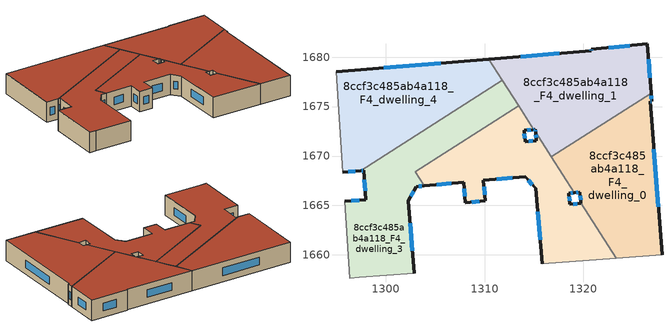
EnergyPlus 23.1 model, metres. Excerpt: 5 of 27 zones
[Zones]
8ccf3c485ab4a118_F4_dwelling_0
 floor to 8ccf3c485ab4a118_F3_dwelling_0 (EU_floor_Construction): 1326.83,1676.37 1326.89,1675.55 1326.75,1675.53 1327.94,1660.04 1323.3,1659.69 1319.74,1665.25 1319.64,1666.33 1319.07,1666.29 1316.75,1669.92 z12
 wall outside (EU_wall_Construction): 1319.07,1666.29 1319.64,1666.33 1319.74,1665.25 / 1327.94,1660.04 1326.75,1675.53 1326.89,1675.55 1326.83,1676.37 z12:15
 wall to 8ccf3c485ab4a118_F4_dwelling_1 (EU_wall_Construction): 1326.83,1676.37 1316.75,1669.92 z12:15
 wall adiabatic (EU_wall_Construction): 1323.3,1659.69 1327.94,1660.04 z12:15
 wall to 8ccf3c485ab4a118_F4_dwelling_2 (EU_wall_Construction): 1319.74,1665.25 1323.3,1659.69 / 1316.75,1669.92 1319.07,1666.29 z12:15
 window (EU_Window_Construction): 1319.67,1666 1319.71,1665.59 / 1319.25,1666.3 1319.46,1666.32 / 1326.87,1675.81 1326.85,1676.11 / 1326.79,1675.53 1326.85,1675.54 / 1327.57,1664.89 1327.12,1670.67 z12.94:14.06
 roof outside (EU_roof_Construction): 1327.94,1660.04 1326.75,1675.53 1326.89,1675.55 1326.83,1676.37 1316.75,1669.92 1319.07,1666.29 1319.64,1666.33 1319.74,1665.25 1323.3,1659.69 z15
8ccf3c485ab4a118_F4_dwelling_1
 floor to 8ccf3c485ab4a118_F3_dwelling_1 (EU_floor_Construction): 1326.46,1681.33 1326.83,1676.37 1316.75,1669.92 1315.15,1672.42 1315.13,1672.69 1314.99,1672.67 1310.44,1679.79 1320.78,1680.65 1320.79,1680.77 z12
 wall outside (EU_wall_Construction): 1314.99,1672.67 1315.13,1672.69 1315.15,1672.42 / 1326.83,1676.37 1326.46,1681.33 1320.79,1680.77 1320.78,1680.65 1310.44,1679.79 z12:15
 wall to 8ccf3c485ab4a118_F4_dwelling_3 (EU_wall_Construction): 1311.79,1677.67 1313.43,1675.1 z12:15
 wall to 8ccf3c485ab4a118_F4_dwelling_2 (EU_wall_Construction): 1315.15,1672.42 1316.75,1669.92 / 1313.44,1675.1 1314.99,1672.67 z12:15
 wall to 8ccf3c485ab4a118_F4_dwelling_4 (EU_wall_Construction): 1310.44,1679.79 1311.79,1677.67 z12:15
 window (EU_Window_Construction): 1315.03,1672.68 1315.09,1672.68 / 1317.54,1680.38 1313.68,1680.06 / 1320.79,1680.74 1320.78,1680.69 / 1324.68,1681.16 1322.57,1680.95 / 1326.71,1677.92 1326.57,1679.78 / 1315.14,1672.6 1315.15,1672.5 z12.94:14.06
 roof outside (EU_roof_Construction): 1326.83,1676.37 1326.46,1681.33 1320.79,1680.77 1320.78,1680.65 1310.44,1679.79 1314.99,1672.67 1315.13,1672.69 1315.15,1672.42 1316.75,1669.92 z15
8ccf3c485ab4a118_F4_dwelling_2
 floor to 8ccf3c485ab4a118_F3_dwelling_2 (EU_floor_Construction): 1315.15,1672.42 1319.07,1666.29 1318.52,1666.25 1318.62,1665.12 1319.74,1665.22 1319.74,1665.25 1323.3,1659.69 1315.83,1659.13 1315.16,1666.76 1314.11,1667.91 1309.89,1667.53 1310.08,1665.46 1308.07,1665.28 1307.89,1667.34 1303.93,1666.99 1303,1668.43 1313.44,1675.1 1314.99,1672.67 1314,1672.59 1314.11,1671.46 1315.23,1671.57 z12
 wall outside (EU_wall_Construction): 1315.15,1672.42 1315.23,1671.57 1314.11,1671.46 1314,1672.59 1314.99,1672.67 / 1319.74,1665.25 1319.74,1665.22 1318.62,1665.12 1318.52,1666.25 1319.07,1666.29 / 1303.93,1666.99 1307.89,1667.34 1308.07,1665.28 1310.08,1665.46 1309.89,1667.53 1314.11,1667.91 1315.16,1666.76 1315.83,1659.13 z12:15
 wall adiabatic (EU_wall_Construction): 1315.83,1659.13 1323.3,1659.69 z12:15
 wall to 8ccf3c485ab4a118_F4_dwelling_3 (EU_wall_Construction): 1313.44,1675.1 1303,1668.43 1303.93,1666.99 z12:15
 window (EU_Window_Construction): 1314.31,1672.61 1314.68,1672.65 / 1314.08,1671.81 1314.04,1672.23 / 1314.88,1671.53 1314.46,1671.49 / 1315.18,1672.15 1315.21,1671.83 / 1318.69,1666.26 1318.9,1666.28 / 1318.59,1665.47 1318.55,1665.89 / 1319.39,1665.19 1318.97,1665.15 / 1315.37,1664.37 1315.62,1661.52 / 1314.44,1667.55 1314.83,1667.12 / 1311.21,1667.65 1312.79,1667.79 / 1310.02,1666.11 1309.95,1666.88 / 1308.7,1665.34 1309.45,1665.41 / 1307.94,1666.7 1308.01,1665.93 / 1305.17,1667.1 1306.64,1667.23 z12.94:14.06
 roof outside (EU_roof_Construction): 1323.3,1659.69 1319.74,1665.25 1319.74,1665.22 1318.62,1665.12 1318.52,1666.25 1319.07,1666.29 1315.15,1672.42 1315.23,1671.57 1314.11,1671.46 1314,1672.59 1314.99,1672.67 1313.44,1675.1 1303,1668.43 1303.93,1666.99 1307.89,1667.34 1308.07,1665.28 1310.08,1665.46 1309.89,1667.53 1314.11,1667.91 1315.16,1666.76 1315.83,1659.13 z15
8ccf3c485ab4a118_F4_dwelling_3
 floor to 8ccf3c485ab4a118_F3_dwelling_3 (EU_floor_Construction): 1311.79,1677.67 1313.44,1675.1 1303,1668.43 1303.93,1666.99 1303.11,1666.91 1302.29,1665.47 1302.88,1658.16 1297.33,1657.74 1296.39,1657.66 1295.86,1665.45 1297.98,1665.58 1297.8,1668.54 1297.49,1668.52 z12
 wall outside (EU_wall_Construction): 1302.88,1658.16 1302.29,1665.47 1303.11,1666.91 1303.93,1666.99 / 1297.49,1668.52 1297.8,1668.54 1297.98,1665.58 1295.86,1665.45 z12:15
 wall adiabatic (EU_wall_Construction): 1295.86,1665.45 1296.39,1657.66 1297.33,1657.74 1302.88,1658.16 z12:15
 wall to 8ccf3c485ab4a118_F4_dwelling_4 (EU_wall_Construction): 1311.79,1677.67 1297.49,1668.52 z12:15
 window (EU_Window_Construction): 1303.37,1666.93 1303.67,1666.96 / 1302.55,1665.92 1302.85,1666.46 / 1302.7,1660.45 1302.47,1663.18 / 1297.31,1665.54 1296.52,1665.49 / 1297.86,1667.61 1297.92,1666.51 / 1297.59,1668.53 1297.71,1668.54 z12.94:14.06
 roof outside (EU_roof_Construction): 1302.88,1658.16 1302.29,1665.47 1303.11,1666.91 1303.93,1666.99 1303,1668.43 1313.44,1675.1 1311.79,1677.67 1297.49,1668.52 1297.8,1668.54 1297.98,1665.58 1295.86,1665.45 1296.39,1657.66 1297.33,1657.74 z15
8ccf3c485ab4a118_F4_dwelling_4
 floor to 8ccf3c485ab4a118_F3_dwelling_4 (EU_floor_Construction): 1310.44,1679.79 1311.79,1677.67 1297.49,1668.52 1295.67,1668.36 1294.98,1678.5 z12
 wall outside (EU_wall_Construction): 1295.67,1668.36 1297.49,1668.52 / 1310.44,1679.79 1294.98,1678.5 z12:15
 wall adiabatic (EU_wall_Construction): 1294.98,1678.5 1295.67,1668.36 z12:15
 window (EU_Window_Construction): 1296.24,1668.41 1296.92,1668.47 / 1305.59,1679.38 1299.83,1678.9 z12.94:14.06
 roof outside (EU_roof_Construction): 1311.79,1677.67 1310.44,1679.79 1294.98,1678.5 1295.67,1668.36 1297.49,1668.52 z15
[Building]
EU S2 Campaign: North Axis=0; Terrain=City; Solar Distribution=FullExterior
[Site:Location]
Vienna: Latitude=48; Longitude=16.5; Time Zone=1; Elevation=183
[SizingPeriod:WeatherFileDays]
AnnualSizingPeriod: Begin Month=1; Begin Day of Month=1; End Month=12; End Day of Month=31; Day of Week for Start Day=Monday; Use Weather File Daylight Saving Period=No; Use Weather File Rain and Snow Indicators=No
[MATERIAL]
EU_InternalMass_Material: Roughness=MediumRough; Thickness=0.1; Conductivity=1; Density=1800; Specific Heat=900; Thermal Absorptance=0.9; Solar Absorptance=0.7; Visible Absorptance=0.7
[MATERIAL:NOMASS] Roughness=MediumRough; Thermal Absorptance=0.9; Solar Absorptance=0.7; Visible Absorptance=0.7
Name | Thermal Resistance
EU_wall_NoMass | 0.914258
EU_roof_NoMass | 0.954009
EU_floor_NoMass | 1.09711
[WINDOWMATERIAL:SIMPLEGLAZINGSYSTEM]
EU_Window_SimpleGlazing: UFactor=2.09642; Solar Heat Gain Coefficient=0.65; Visible Transmittance=0.65
[CONSTRUCTION]
EU_wall_Construction: EU_wall_NoMass
EU_roof_Construction: EU_roof_NoMass
EU_floor_Construction: EU_floor_NoMass
EU_Window_Construction: EU_Window_SimpleGlazing
EU_InternalMass_Construction: EU_InternalMass_Material
[ZONE] Type=1; Multiplier=1; Ceiling Height=autocalculate; Floor Area=autocalculate; Part of Total Floor Area=Yes
Name | Volume
8ccf3c485ab4a118_F4_dwelling_0 | 328.165
8ccf3c485ab4a118_F4_dwelling_1 | 328.146
8ccf3c485ab4a118_F4_dwelling_2 | 328.177
8ccf3c485ab4a118_F4_dwelling_3 | 328.159
8ccf3c485ab4a118_F4_dwelling_4 | 328.148
[INTERNALMASS] Construction=EU_InternalMass_Construction
Name | Zone or ZoneList | Surface Area
8ccf3c485ab4a118_F4_dwelling_0_EU_InternalMass | 8ccf3c485ab4a118_F4_dwelling_0 | 109.389
8ccf3c485ab4a118_F4_dwelling_1_EU_InternalMass | 8ccf3c485ab4a118_F4_dwelling_1 | 109.381
8ccf3c485ab4a118_F4_dwelling_2_EU_InternalMass | 8ccf3c485ab4a118_F4_dwelling_2 | 109.391
8ccf3c485ab4a118_F4_dwelling_3_EU_InternalMass | 8ccf3c485ab4a118_F4_dwelling_3 | 109.386
8ccf3c485ab4a118_F4_dwelling_4_EU_InternalMass | 8ccf3c485ab4a118_F4_dwelling_4 | 109.377
[OTHEREQUIPMENT] Fuel Type=Electricity; Design Level Calculation Method=Watts/Area; Power per Zone Floor Area=1; Fraction Latent=0; Fraction Radiant=0; Fraction Lost=0; Carbon Dioxide Generation Rate=0; EndUse Subcategory=EU_Step8_InternalGains
Name | Zone or ZoneList or Space or SpaceList | Schedule
EU_Step8_InternalGain_8ccf3c485ab4a118_F4_dwelling_0_f000 | 8ccf3c485ab4a118_F4_dwelling_0 | EU_Step8_GainSchedule_8ccf3c485ab4a118_F4_dwelling_0_f000
EU_Step8_InternalGain_8ccf3c485ab4a118_F4_dwelling_1_f000 | 8ccf3c485ab4a118_F4_dwelling_1 | EU_Step8_GainSchedule_8ccf3c485ab4a118_F4_dwelling_1_f000
EU_Step8_InternalGain_8ccf3c485ab4a118_F4_dwelling_2_f000 | 8ccf3c485ab4a118_F4_dwelling_2 | EU_Step8_GainSchedule_8ccf3c485ab4a118_F4_dwelling_2_f000
EU_Step8_InternalGain_8ccf3c485ab4a118_F4_dwelling_3_f000 | 8ccf3c485ab4a118_F4_dwelling_3 | EU_Step8_GainSchedule_8ccf3c485ab4a118_F4_dwelling_3_f000
EU_Step8_InternalGain_8ccf3c485ab4a118_F4_dwelling_4_f000 | 8ccf3c485ab4a118_F4_dwelling_4 | EU_Step8_GainSchedule_8ccf3c485ab4a118_F4_dwelling_4_f000
[ZONEVENTILATION:DESIGNFLOWRATE] Schedule=EU_AlwaysOn; Design Flow Rate Calculation Method=AirChanges/Hour; Air Changes per Hour=0.546891; Ventilation Type=Natural; Fan Pressure Rise=0; Fan Total Efficiency=1; Constant Term Coefficient=1; Temperature Term Coefficient=0; Velocity Term Coefficient=0; Velocity Squared Term Coefficient=0; Minimum Indoor Temperature=-100; Maximum Indoor Temperature=100; Delta Temperature=-100; Minimum Outdoor Temperature=-100; Maximum Outdoor Temperature=100; Maximum Wind Speed=40
Name | Zone or ZoneList or Space or SpaceList
EU_ConstantAir_8ccf3c485ab4a118_F4_dwelling_0 | 8ccf3c485ab4a118_F4_dwelling_0
EU_ConstantAir_8ccf3c485ab4a118_F4_dwelling_1 | 8ccf3c485ab4a118_F4_dwelling_1
EU_ConstantAir_8ccf3c485ab4a118_F4_dwelling_2 | 8ccf3c485ab4a118_F4_dwelling_2
EU_ConstantAir_8ccf3c485ab4a118_F4_dwelling_3 | 8ccf3c485ab4a118_F4_dwelling_3
EU_ConstantAir_8ccf3c485ab4a118_F4_dwelling_4 | 8ccf3c485ab4a118_F4_dwelling_4
[HVACTEMPLATE:THERMOSTAT] Constant Heating Setpoint=20; Constant Cooling Setpoint=50
EU_HeatOnly_8ccf3c485ab4a118_F0_dwelling_4; EU_HeatOnly_8ccf3c485ab4a118_F0_dwelling_5; EU_HeatOnly_8ccf3c485ab4a118_F1_dwelling_0; EU_HeatOnly_8ccf3c485ab4a118_F1_dwelling_1; EU_HeatOnly_8ccf3c485ab4a118_F1_dwelling_2; EU_HeatOnly_8ccf3c485ab4a118_F1_dwelling_3; EU_HeatOnly_8ccf3c485ab4a118_F1_dwelling_4; EU_HeatOnly_8ccf3c485ab4a118_F1_dwelling_5; EU_HeatOnly_8ccf3c485ab4a118_F2_dwelling_0; EU_HeatOnly_8ccf3c485ab4a118_F2_dwelling_1; EU_HeatOnly_8ccf3c485ab4a118_F2_dwelling_2; EU_HeatOnly_8ccf3c485ab4a118_F2_dwelling_3; EU_HeatOnly_8ccf3c485ab4a118_F2_dwelling_4; EU_HeatOnly_8ccf3c485ab4a118_F3_dwelling_0; EU_HeatOnly_8ccf3c485ab4a118_F3_dwelling_1; EU_HeatOnly_8ccf3c485ab4a118_F3_dwelling_2; EU_HeatOnly_8ccf3c485ab4a118_F3_dwelling_3; EU_HeatOnly_8ccf3c485ab4a118_F3_dwelling_4; EU_HeatOnly_8ccf3c485ab4a118_F4_dwelling_0; EU_HeatOnly_8ccf3c485ab4a118_F4_dwelling_1; EU_HeatOnly_8ccf3c485ab4a118_F4_dwelling_2; EU_HeatOnly_8ccf3c485ab4a118_F4_dwelling_3; EU_HeatOnly_8ccf3c485ab4a118_F4_dwelling_4
[HVACTEMPLATE:ZONE:IDEALLOADSAIRSYSTEM] System Availability Schedule=EU_AlwaysOn; Maximum Heating Supply Air Temperature=50; Minimum Cooling Supply Air Temperature=13; Maximum Heating Supply Air Humidity Ratio=0.0156; Minimum Cooling Supply Air Humidity Ratio=0.0077; Heating Limit=NoLimit; Cooling Limit=NoLimit; Heating Availability Schedule=EU_AlwaysOn; Cooling Availability Schedule=EU_CoolingOff; Dehumidification Control Type=ConstantSensibleHeatRatio; Cooling Sensible Heat Ratio=0.7; Dehumidification Setpoint=60; Humidification Control Type=None; Humidification Setpoint=30; Outdoor Air Method=None; Outdoor Air Flow Rate per Person=0.00944; Outdoor Air Flow Rate per Zone Floor Area=0; Outdoor Air Flow Rate per Zone=0; Demand Controlled Ventilation Type=None; Outdoor Air Economizer Type=NoEconomizer; Heat Recovery Type=None; Sensible Heat Recovery Effectiveness=0.7; Latent Heat Recovery Effectiveness=0.65
Name | Template Thermostat
8ccf3c485ab4a118_F4_dwelling_0 | EU_HeatOnly_8ccf3c485ab4a118_F4_dwelling_0
8ccf3c485ab4a118_F4_dwelling_1 | EU_HeatOnly_8ccf3c485ab4a118_F4_dwelling_1
8ccf3c485ab4a118_F4_dwelling_2 | EU_HeatOnly_8ccf3c485ab4a118_F4_dwelling_2
8ccf3c485ab4a118_F4_dwelling_3 | EU_HeatOnly_8ccf3c485ab4a118_F4_dwelling_3
8ccf3c485ab4a118_F4_dwelling_4 | EU_HeatOnly_8ccf3c485ab4a118_F4_dwelling_4
[SIZING:ZONE] Zone Cooling Design Supply Air Temperature Input Method=SupplyAirTemperature; Zone Cooling Design Supply Air Temperature=13; Zone Heating Design Supply Air Temperature Input Method=SupplyAirTemperature; Zone Heating Design Supply Air Temperature=50; Zone Cooling Design Supply Air Humidity Ratio=0.008; Zone Heating Design Supply Air Humidity Ratio=0.008; Cooling Design Air Flow Method=DesignDay; Cooling Design Air Flow Rate=0; Cooling Minimum Air Flow per Zone Floor Area=0.000762; Cooling Minimum Air Flow=0; Cooling Minimum Air Flow Fraction=0.2; Heating Design Air Flow Method=DesignDay; Heating Design Air Flow Rate=0; Heating Maximum Air Flow per Zone Floor Area=0.002032; Heating Maximum Air Flow=0.141576; Heating Maximum Air Flow Fraction=0.3; Account for Dedicated Outdoor Air System=No; Dedicated Outdoor Air System Control Strategy=NeutralSupplyAir; Dedicated Outdoor Air Low Setpoint Temperature for Design=autosize; Dedicated Outdoor Air High Setpoint Temperature for Design=autosize; Zone Load Sizing Method=Sensible Load Only No Latent Load; Zone Latent Cooling Design Supply Air Humidity Ratio Input Method=HumidityRatioDifference; Zone Cooling Design Supply Air Humidity Ratio Difference=0.005; Zone Latent Heating Design Supply Air Humidity Ratio Input Method=HumidityRatioDifference; Zone Humidification Design Supply Air Humidity Ratio Difference=0.005
8ccf3c485ab4a118_F4_dwelling_0; 8ccf3c485ab4a118_F4_dwelling_1; 8ccf3c485ab4a118_F4_dwelling_2; 8ccf3c485ab4a118_F4_dwelling_3; 8ccf3c485ab4a118_F4_dwelling_4
[SCHEDULE:CONSTANT]
Name | Hourly Value
EU_AlwaysOn | 1
EU_CoolingOff | 0
[SCHEDULE:FILE] Column Number=1; Rows to Skip at Top=0; Number of Hours of Data=8760; Column Separator=Comma; Interpolate to Timestep=No; Minutes per Item=60; Adjust Schedule for Daylight Savings=Yes
Name | File
EU_Step8_GainSchedule_8ccf3c485ab4a118_F4_dwelling_0_f000 | ../../schedules/8ccf3c485ab4a118/8ccf3c485ab4a118_F4_dwelling_0_f000_gain.csv
EU_Step8_GainSchedule_8ccf3c485ab4a118_F4_dwelling_1_f000 | ../../schedules/8ccf3c485ab4a118/8ccf3c485ab4a118_F4_dwelling_1_f000_gain.csv
EU_Step8_GainSchedule_8ccf3c485ab4a118_F4_dwelling_2_f000 | ../../schedules/8ccf3c485ab4a118/8ccf3c485ab4a118_F4_dwelling_2_f000_gain.csv
EU_Step8_GainSchedule_8ccf3c485ab4a118_F4_dwelling_3_f000 | ../../schedules/8ccf3c485ab4a118/8ccf3c485ab4a118_F4_dwelling_3_f000_gain.csv
EU_Step8_GainSchedule_8ccf3c485ab4a118_F4_dwelling_4_f000 | ../../schedules/8ccf3c485ab4a118/8ccf3c485ab4a118_F4_dwelling_4_f000_gain.csv
